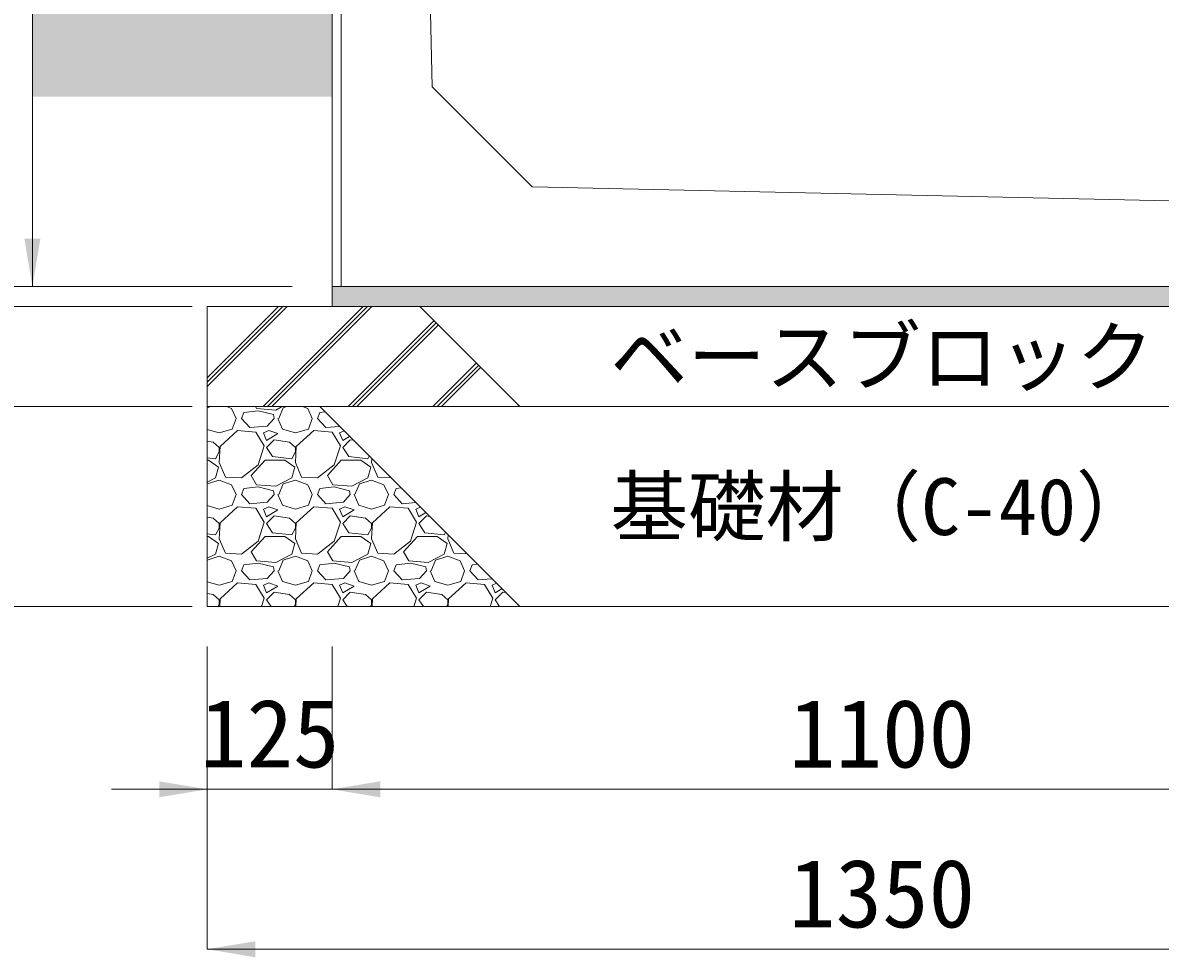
# Model space of a CAD drawing. Units: millimetres at full size, sheet at 1:40. Extents: x 221193 to 264773, y 874627 to 883926.
# Drawn here: x 232043 to 233181, y 877684 to 878619 of the extents above; entities that cross this region are included whole.
import ezdxf
from ezdxf.enums import TextEntityAlignment as Align

# ---------------------------------------------------------------- set-up
doc = ezdxf.new("R2010")
doc.units = ezdxf.units.MM
doc.header["$LTSCALE"] = 40
for name, color, linetype in [('(0-0)', 7, 'Continuous'), ('ハッチング_モルタル', 30, 'Continuous'), ('ハッチング_土質', 30, 'Continuous')]:
    doc.layers.add(name, color=color, linetype=linetype)
for name, color, linetype, lineweight in [('0_2', 7, 'Continuous', 15), ('ハッチング', 7, 'Continuous', 5), ('寸法線', 7, 'Continuous', 13), ('本体', 2, 'Continuous', 20), ('補助線', 8, 'Continuous', 13)]:
    doc.layers.add(name, color=color, linetype=linetype, lineweight=lineweight)
doc.styles.add('ＭＳ ゴシック', font='')
doc.styles.get('ＭＳ ゴシック').set_extended_font_data('MS Gothic')

# ---------------------------------------------------------------- blocks, each defined once
blk = doc.blocks.new('filled_arrow')
at = {"color": 0, "linetype": 'Continuous', "lineweight": -2}
blk.add_solid([(7.5, 1.25), (0, 0), (7.5, -1.25)], dxfattribs=at)

msp = doc.modelspace()

# ---------------------------------------------------------------- hatches: boundary and pattern name
at = {"layer": 'ハッチング'}
h = msp.add_hatch(dxfattribs=at)
h.set_pattern_fill('USER', color=256, style=0, pattern_type=2)
h.set_pattern_definition([(45, (127160.04, 887662.85), (-42.42641, 42.42641), []), (45, (127164.39, 887662.85), (-42.42641, 42.42641), []), (45, (127168.74, 887662.85), (-42.42641, 42.42641), [])])
h.paths.add_polyline_path([(232540.33, 878235.28), (232440.34, 878335.28), (232227.83, 878335.28), (232227.83, 878235.28)])
at = {"layer": 'ハッチング_モルタル'}
msp.add_hatch(color=256, dxfattribs=at).paths.add_polyline_path([(232352.83, 878355.28), (232352.83, 878335.28), (233452.83, 878335.28), (233452.83, 878355.28), (233452.83, 878355.28)])
at = {"layer": 'ハッチング_土質'}
msp.add_hatch(color=256, dxfattribs=at).paths.add_polyline_path([(232052.85, 878705.28), (232052.85, 878545.28), (232352.83, 878545.28), (232352.83, 878705.28)])

# ---------------------------------------------------------------- linework, layer by layer
at = {"layer": '0_2', "lineweight": 13}
for p, q in [((232352.83, 878355.28), (232352.83, 878335.28)), ((232540.33, 878035.28), (233265.33, 878035.28))]:
    msp.add_line(p, q, dxfattribs=at)
at = {"layer": '0_2'}
for p, q in [((232227.83, 878335.28), (233577.83, 878335.28)), ((232227.83, 878335.28), (232227.83, 878035.28)), ((232227.83, 878235.28), (233577.83, 878235.28)), ((233577.83, 878035.28), (232227.83, 878035.28))]:
    msp.add_line(p, q, dxfattribs=at)
at = {"layer": 'ハッチング'}
for p, q in [((232227.83, 878234.19), (232231.32, 878235.28)), ((232246.93, 878235.28), (232252.03, 878233.36)), ((232252.03, 878233.36), (232256.6, 878223.46)), ((232261.93, 878223.46), (232264.22, 878229.55)), ((232278.7, 878231.08), (232264.22, 878229.55)), ((232277.17, 878233.36), (232276.06, 878235.28)), ((232296.22, 878231.84), (232277.17, 878233.36)), ((232293.94, 878227.27), (232278.7, 878231.08)), ((232294.7, 878223.46), (232293.94, 878227.27)), ((232302.78, 878235.28), (232296.22, 878231.84)), ((232299.27, 878223.46), (232303.84, 878234.13)), ((232303.84, 878234.13), (232307.52, 878235.28)), ((232323.13, 878235.28), (232328.23, 878233.36)), ((232328.23, 878233.36), (232332.8, 878223.46)), ((232338.13, 878223.46), (232340.42, 878229.55)), ((232345.52, 878230.09), (232340.42, 878229.55)), ((232252.79, 878212.79), (232256.6, 878223.46)), ((232270.32, 878214.31), (232261.93, 878223.46)), ((232287.84, 878215.84), (232270.32, 878214.32)), ((232294.7, 878223.46), (232287.84, 878215.84)), ((232298.51, 878223.46), (232303.08, 878212.79)), ((232328.99, 878212.79), (232332.8, 878223.46)), ((232346.52, 878214.31), (232338.13, 878223.46)), ((232360.12, 878215.5), (232346.52, 878214.32)), ((232227.83, 878212.51), (232239.84, 878208.98)), ((232239.84, 878208.98), (232252.79, 878212.79)), ((232258.12, 878211.27), (232240.6, 878195.27)), ((232276.41, 878209.74), (232258.12, 878211.27)), ((232284.79, 878196.03), (232276.41, 878209.74)), ((232289.37, 878211.27), (232284.03, 878208.98)), ((232284.03, 878208.98), (232287.08, 878201.36)), ((232287.08, 878201.36), (232298.51, 878208.22)), ((232298.51, 878208.22), (232289.37, 878211.27)), ((232303.08, 878212.79), (232316.04, 878208.98)), ((232316.04, 878208.98), (232328.99, 878212.79)), ((232334.32, 878211.27), (232316.8, 878195.27)), ((232352.61, 878209.74), (232334.32, 878211.27)), ((232360.99, 878196.03), (232352.61, 878209.74)), ((232364.71, 878210.9), (232360.23, 878208.98)), ((232360.23, 878208.98), (232363.28, 878201.36)), ((232363.28, 878201.36), (232370.14, 878205.48)), ((232233.74, 878199.84), (232227.83, 878200.72)), ((232239.84, 878194.5), (232233.74, 878199.84)), ((232240.6, 878195.26), (232239.84, 878179.26)), ((232239.84, 878189.93), (232239.84, 878194.5)), ((232278.7, 878176.98), (232284.79, 878196.03)), ((232294.7, 878202.12), (232287.08, 878194.5)), ((232287.08, 878194.5), (232293.18, 878185.36)), ((232309.94, 878199.84), (232294.7, 878202.12)), ((232316.04, 878194.5), (232309.94, 878199.84)), ((232316.8, 878195.26), (232316.04, 878179.26)), ((232316.04, 878189.93), (232316.04, 878194.5)), ((232354.9, 878176.98), (232360.99, 878196.03)), ((232370.9, 878202.12), (232363.28, 878194.5)), ((232363.28, 878194.5), (232369.38, 878185.36)), ((232373.95, 878201.67), (232370.9, 878202.12)), ((232227.83, 878184.06), (232236.03, 878183.07)), ((232227.83, 878181.55), (232229.17, 878181.55)), ((232229.17, 878181.55), (232239.07, 878174.69)), ((232236.03, 878183.07), (232239.84, 878189.93)), ((232271.84, 878166.31), (232285.56, 878181.55)), ((232285.56, 878181.55), (232305.37, 878181.55)), ((232293.18, 878185.36), (232312.23, 878183.07)), ((232305.37, 878181.55), (232315.27, 878174.69)), ((232312.23, 878183.07), (232316.04, 878189.93)), ((232348.04, 878166.31), (232361.76, 878181.55)), ((232361.76, 878181.55), (232381.57, 878181.55)), ((232369.38, 878185.36), (232388.43, 878183.07)), ((232381.57, 878181.55), (232391.47, 878174.69)), ((232388.43, 878183.07), (232389.9, 878185.72)), ((232392.42, 878183.19), (232392.24, 878179.26)), ((232239.07, 878174.69), (232236.03, 878164.02)), ((232239.84, 878179.26), (232245.93, 878164.78)), ((232261.93, 878164.02), (232278.7, 878176.98)), ((232315.27, 878174.69), (232312.23, 878164.02)), ((232316.04, 878179.26), (232322.13, 878164.78)), ((232338.13, 878164.02), (232354.9, 878176.98)), ((232391.47, 878174.69), (232388.43, 878164.02)), ((232392.24, 878179.26), (232398.33, 878164.78)), ((232236.03, 878164.02), (232227.83, 878159.73)), ((232227.83, 878157.99), (232239.84, 878161.74)), ((232239.84, 878161.74), (232252.03, 878157.16)), ((232245.93, 878164.78), (232261.93, 878164.02)), ((232277.17, 878157.16), (232271.84, 878166.31)), ((232312.23, 878164.02), (232296.22, 878155.64)), ((232299.27, 878147.26), (232303.84, 878157.93)), ((232303.84, 878157.93), (232316.04, 878161.74)), ((232316.04, 878161.74), (232328.23, 878157.16)), ((232322.13, 878164.78), (232338.13, 878164.02)), ((232353.37, 878157.16), (232348.04, 878166.31)), ((232388.43, 878164.02), (232372.42, 878155.64)), ((232375.47, 878147.26), (232380.04, 878157.93)), ((232380.04, 878157.93), (232392.24, 878161.74)), ((232392.24, 878161.74), (232404.43, 878157.16)), ((232398.33, 878164.78), (232411.45, 878164.16)), ((232252.03, 878157.16), (232256.6, 878147.26)), ((232252.79, 878136.59), (232256.6, 878147.26)), ((232261.93, 878147.26), (232264.22, 878153.35)), ((232270.32, 878138.11), (232261.93, 878147.26)), ((232278.7, 878154.88), (232264.22, 878153.35)), ((232296.22, 878155.64), (232277.17, 878157.16)), ((232293.94, 878151.07), (232278.7, 878154.88)), ((232294.7, 878147.26), (232287.84, 878139.64)), ((232294.7, 878147.26), (232293.94, 878151.07)), ((232298.51, 878147.26), (232303.08, 878136.59)), ((232328.23, 878157.16), (232332.8, 878147.26)), ((232328.99, 878136.59), (232332.8, 878147.26)), ((232338.13, 878147.26), (232340.42, 878153.35)), ((232346.52, 878138.11), (232338.13, 878147.26)), ((232354.9, 878154.88), (232340.42, 878153.35)), ((232372.42, 878155.64), (232353.37, 878157.16)), ((232370.14, 878151.07), (232354.9, 878154.88)), ((232370.9, 878147.26), (232364.04, 878139.64)), ((232370.9, 878147.26), (232370.14, 878151.07)), ((232374.71, 878147.26), (232379.28, 878136.59)), ((232404.43, 878157.16), (232409, 878147.26)), ((232405.19, 878136.59), (232409, 878147.26)), ((232414.33, 878147.26), (232416.62, 878153.35)), ((232422.72, 878138.11), (232414.33, 878147.26)), ((232421.72, 878153.89), (232416.62, 878153.35)), ((232227.83, 878136.31), (232239.84, 878132.78)), ((232239.84, 878132.78), (232252.79, 878136.59)), ((232258.12, 878135.07), (232240.6, 878119.07)), ((232276.41, 878133.54), (232258.12, 878135.07)), ((232287.84, 878139.64), (232270.32, 878138.12)), ((232289.37, 878135.07), (232284.03, 878132.78)), ((232298.51, 878132.02), (232289.37, 878135.07)), ((232303.08, 878136.59), (232316.04, 878132.78)), ((232316.04, 878132.78), (232328.99, 878136.59)), ((232334.32, 878135.07), (232316.8, 878119.07)), ((232352.61, 878133.54), (232334.32, 878135.07)), ((232364.04, 878139.64), (232346.52, 878138.12)), ((232365.57, 878135.07), (232360.23, 878132.78)), ((232374.71, 878132.02), (232365.57, 878135.07)), ((232379.28, 878136.59), (232392.24, 878132.78)), ((232392.24, 878132.78), (232405.19, 878136.59)), ((232410.52, 878135.07), (232393, 878119.07)), ((232428.81, 878133.54), (232410.52, 878135.07)), ((232436.31, 878139.3), (232422.72, 878138.12)), ((232233.74, 878123.64), (232227.83, 878124.52)), ((232239.84, 878118.3), (232233.74, 878123.64)), ((232284.79, 878119.83), (232276.41, 878133.54)), ((232284.03, 878132.78), (232287.08, 878125.16)), ((232287.08, 878125.16), (232298.51, 878132.02)), ((232294.7, 878125.92), (232287.08, 878118.3)), ((232309.94, 878123.64), (232294.7, 878125.92)), ((232316.04, 878118.3), (232309.94, 878123.64)), ((232360.99, 878119.83), (232352.61, 878133.54)), ((232360.23, 878132.78), (232363.28, 878125.16)), ((232363.28, 878125.16), (232374.71, 878132.02)), ((232370.9, 878125.92), (232363.28, 878118.3)), ((232386.14, 878123.64), (232370.9, 878125.92)), ((232392.24, 878118.3), (232386.14, 878123.64)), ((232437.19, 878119.83), (232428.81, 878133.54)), ((232440.91, 878134.7), (232436.43, 878132.78)), ((232436.43, 878132.78), (232439.48, 878125.16)), ((232439.48, 878125.16), (232446.34, 878129.27)), ((232447.1, 878125.92), (232439.48, 878118.3)), ((232450.15, 878125.47), (232447.1, 878125.92)), ((232236.03, 878106.87), (232239.84, 878113.73)), ((232240.6, 878119.06), (232239.84, 878103.06)), ((232239.84, 878113.73), (232239.84, 878118.3)), ((232278.7, 878100.78), (232284.79, 878119.83)), ((232287.08, 878118.3), (232293.18, 878109.16)), ((232312.23, 878106.87), (232316.04, 878113.73)), ((232316.8, 878119.06), (232316.04, 878103.06)), ((232316.04, 878113.73), (232316.04, 878118.3)), ((232354.9, 878100.78), (232360.99, 878119.83)), ((232363.28, 878118.3), (232369.38, 878109.16)), ((232388.43, 878106.87), (232392.24, 878113.73)), ((232393, 878119.06), (232392.24, 878103.06)), ((232392.24, 878113.73), (232392.24, 878118.3)), ((232431.1, 878100.78), (232437.19, 878119.83)), ((232439.48, 878118.3), (232445.58, 878109.16)), ((232227.83, 878107.86), (232236.03, 878106.87)), ((232227.83, 878105.35), (232229.17, 878105.35)), ((232229.17, 878105.35), (232239.07, 878098.49)), ((232239.84, 878103.06), (232245.93, 878088.58)), ((232261.93, 878087.82), (232278.7, 878100.78)), ((232271.84, 878090.11), (232285.56, 878105.35)), ((232285.56, 878105.35), (232305.37, 878105.35)), ((232293.18, 878109.16), (232312.23, 878106.87)), ((232305.37, 878105.35), (232315.27, 878098.49)), ((232316.04, 878103.06), (232322.13, 878088.58)), ((232338.13, 878087.82), (232354.9, 878100.78)), ((232348.04, 878090.11), (232361.76, 878105.35)), ((232361.76, 878105.35), (232381.57, 878105.35)), ((232369.38, 878109.16), (232388.43, 878106.87)), ((232381.57, 878105.35), (232391.47, 878098.49)), ((232392.24, 878103.06), (232398.33, 878088.58)), ((232414.33, 878087.82), (232431.1, 878100.78)), ((232424.24, 878090.11), (232437.96, 878105.35)), ((232437.96, 878105.35), (232457.77, 878105.35)), ((232445.58, 878109.16), (232464.63, 878106.87)), ((232457.77, 878105.35), (232467.67, 878098.49)), ((232464.63, 878106.87), (232466.1, 878109.52)), ((232468.62, 878106.99), (232468.44, 878103.06)), ((232468.44, 878103.06), (232474.53, 878088.58)), ((232239.07, 878098.49), (232236.03, 878087.82)), ((232277.17, 878080.96), (232271.84, 878090.11)), ((232315.27, 878098.49), (232312.23, 878087.82)), ((232353.37, 878080.96), (232348.04, 878090.11)), ((232391.47, 878098.49), (232388.43, 878087.82)), ((232429.57, 878080.96), (232424.24, 878090.11)), ((232467.67, 878098.49), (232464.63, 878087.82)), ((232236.03, 878087.82), (232227.83, 878083.53)), ((232227.83, 878081.79), (232239.84, 878085.54)), ((232239.84, 878085.54), (232252.03, 878080.96)), ((232245.93, 878088.58), (232261.93, 878087.82)), ((232252.03, 878080.96), (232256.6, 878071.06)), ((232278.7, 878078.68), (232264.22, 878077.15)), ((232296.22, 878079.44), (232277.17, 878080.96)), ((232293.94, 878074.87), (232278.7, 878078.68)), ((232312.23, 878087.82), (232296.22, 878079.44)), ((232299.27, 878071.06), (232303.84, 878081.73)), ((232303.84, 878081.73), (232316.04, 878085.54)), ((232316.04, 878085.54), (232328.23, 878080.96)), ((232322.13, 878088.58), (232338.13, 878087.82)), ((232328.23, 878080.96), (232332.8, 878071.06)), ((232354.9, 878078.68), (232340.42, 878077.15)), ((232372.42, 878079.44), (232353.37, 878080.96)), ((232370.14, 878074.87), (232354.9, 878078.68)), ((232388.43, 878087.82), (232372.42, 878079.44)), ((232375.47, 878071.06), (232380.04, 878081.73)), ((232380.04, 878081.73), (232392.24, 878085.54)), ((232392.24, 878085.54), (232404.43, 878080.96)), ((232398.33, 878088.58), (232414.33, 878087.82)), ((232404.43, 878080.96), (232409, 878071.06)), ((232431.1, 878078.68), (232416.62, 878077.15)), ((232448.62, 878079.44), (232429.57, 878080.96)), ((232446.34, 878074.87), (232431.1, 878078.68)), ((232464.63, 878087.82), (232448.62, 878079.44)), ((232451.67, 878071.06), (232456.24, 878081.73)), ((232456.24, 878081.73), (232468.44, 878085.54)), ((232468.44, 878085.54), (232480.63, 878080.96)), ((232474.53, 878088.58), (232487.65, 878087.96)), ((232480.63, 878080.96), (232485.2, 878071.06)), ((232252.79, 878060.39), (232256.6, 878071.06)), ((232261.93, 878071.06), (232264.22, 878077.15)), ((232270.32, 878061.91), (232261.93, 878071.06)), ((232294.7, 878071.06), (232287.84, 878063.44)), ((232294.7, 878071.06), (232293.94, 878074.87)), ((232298.51, 878071.06), (232303.08, 878060.39)), ((232328.99, 878060.39), (232332.8, 878071.06)), ((232338.13, 878071.06), (232340.42, 878077.15)), ((232346.52, 878061.91), (232338.13, 878071.06)), ((232370.9, 878071.06), (232364.04, 878063.44)), ((232370.9, 878071.06), (232370.14, 878074.87)), ((232374.71, 878071.06), (232379.28, 878060.39)), ((232405.19, 878060.39), (232409, 878071.06)), ((232414.33, 878071.06), (232416.62, 878077.15)), ((232422.72, 878061.91), (232414.33, 878071.06)), ((232447.1, 878071.06), (232440.24, 878063.44)), ((232447.1, 878071.06), (232446.34, 878074.87)), ((232450.91, 878071.06), (232455.48, 878060.39)), ((232481.39, 878060.39), (232485.2, 878071.06)), ((232490.53, 878071.06), (232492.82, 878077.15)), ((232498.92, 878061.91), (232490.53, 878071.06)), ((232497.92, 878077.69), (232492.82, 878077.15)), ((232227.83, 878060.11), (232239.84, 878056.58)), ((232239.84, 878056.58), (232252.79, 878060.39)), ((232258.12, 878058.87), (232240.6, 878042.87)), ((232276.41, 878057.34), (232258.12, 878058.87)), ((232287.84, 878063.44), (232270.32, 878061.92)), ((232284.79, 878043.63), (232276.41, 878057.34)), ((232289.37, 878058.87), (232284.03, 878056.58)), ((232284.03, 878056.58), (232287.08, 878048.96)), ((232287.08, 878048.96), (232298.51, 878055.82)), ((232298.51, 878055.82), (232289.37, 878058.87)), ((232303.08, 878060.39), (232316.04, 878056.58)), ((232316.04, 878056.58), (232328.99, 878060.39)), ((232334.32, 878058.87), (232316.8, 878042.87)), ((232352.61, 878057.34), (232334.32, 878058.87)), ((232364.04, 878063.44), (232346.52, 878061.92)), ((232360.99, 878043.63), (232352.61, 878057.34)), ((232365.57, 878058.87), (232360.23, 878056.58)), ((232360.23, 878056.58), (232363.28, 878048.96)), ((232363.28, 878048.96), (232374.71, 878055.82)), ((232374.71, 878055.82), (232365.57, 878058.87)), ((232379.28, 878060.39), (232392.24, 878056.58)), ((232392.24, 878056.58), (232405.19, 878060.39)), ((232410.52, 878058.87), (232393, 878042.87)), ((232428.81, 878057.34), (232410.52, 878058.87)), ((232440.24, 878063.44), (232422.72, 878061.92)), ((232437.19, 878043.63), (232428.81, 878057.34)), ((232441.77, 878058.87), (232436.43, 878056.58)), ((232436.43, 878056.58), (232439.48, 878048.96)), ((232439.48, 878048.96), (232450.91, 878055.82)), ((232450.91, 878055.82), (232441.77, 878058.87)), ((232455.48, 878060.39), (232468.44, 878056.58)), ((232468.44, 878056.58), (232481.39, 878060.39)), ((232486.72, 878058.87), (232469.2, 878042.87)), ((232505.01, 878057.34), (232486.72, 878058.87)), ((232512.51, 878063.1), (232498.92, 878061.92)), ((232513.39, 878043.63), (232505.01, 878057.34)), ((232517.11, 878058.5), (232512.63, 878056.58)), ((232512.63, 878056.58), (232515.68, 878048.96)), ((232233.74, 878047.44), (232227.83, 878048.32)), ((232239.84, 878042.1), (232233.74, 878047.44)), ((232294.7, 878049.72), (232287.08, 878042.1)), ((232309.94, 878047.44), (232294.7, 878049.72)), ((232316.04, 878042.1), (232309.94, 878047.44)), ((232370.9, 878049.72), (232363.28, 878042.1)), ((232386.14, 878047.44), (232370.9, 878049.72)), ((232392.24, 878042.1), (232386.14, 878047.44)), ((232447.1, 878049.72), (232439.48, 878042.1)), ((232462.34, 878047.44), (232447.1, 878049.72)), ((232468.44, 878042.1), (232462.34, 878047.44)), ((232515.68, 878048.96), (232522.54, 878053.07)), ((232523.3, 878049.72), (232515.68, 878042.1)), ((232526.34, 878049.27), (232523.3, 878049.72)), ((232238.58, 878035.28), (232239.84, 878037.53)), ((232239.84, 878037.53), (232239.84, 878042.1)), ((232240.6, 878042.86), (232240.24, 878035.28)), ((232282.12, 878035.28), (232284.79, 878043.63)), ((232287.08, 878042.1), (232291.63, 878035.28)), ((232314.78, 878035.28), (232316.04, 878037.53)), ((232316.04, 878037.53), (232316.04, 878042.1)), ((232316.8, 878042.86), (232316.44, 878035.28)), ((232358.32, 878035.28), (232360.99, 878043.63)), ((232363.28, 878042.1), (232367.83, 878035.28)), ((232390.98, 878035.28), (232392.24, 878037.53)), ((232392.24, 878037.53), (232392.24, 878042.1)), ((232393, 878042.86), (232392.64, 878035.28)), ((232434.52, 878035.28), (232437.19, 878043.63)), ((232439.48, 878042.1), (232444.03, 878035.28)), ((232467.18, 878035.28), (232468.44, 878037.53)), ((232468.44, 878037.53), (232468.44, 878042.1)), ((232469.2, 878042.86), (232468.84, 878035.28)), ((232510.72, 878035.28), (232513.39, 878043.63)), ((232515.68, 878042.1), (232520.23, 878035.28))]:
    msp.add_line(p, q, dxfattribs=at)
at = {"layer": '寸法線'}
for p, q in [((232052.85, 878355.28), (232052.85, 878705.28)), ((232312.83, 878355.28), (231732.86, 878355.28)), ((232212.83, 878355.28), (231732.86, 878355.28)), ((232312.83, 878355.28), (232052.85, 878355.28)), ((232212.83, 878335.28), (231732.86, 878335.28)), ((232212.83, 878335.28), (231732.86, 878335.28)), ((232212.83, 878235.28), (231732.86, 878235.28)), ((232212.83, 878235.28), (231732.86, 878235.28)), ((232212.83, 878035.28), (231732.86, 878035.28)), ((232227.83, 877995.28), (232227.83, 877852.45)), ((232227.83, 877995.28), (232227.83, 877692.45)), ((232352.83, 877995.28), (232352.83, 877852.44)), ((232352.83, 877995.28), (232352.83, 877852.45)), ((232448.83, 877852.45), (232131.83, 877852.45)), ((232352.83, 877852.44), (233452.83, 877852.44)), ((232227.83, 877692.45), (233577.83, 877692.45))]:
    msp.add_line(p, q, dxfattribs=at)
at = {"layer": '本体', "lineweight": 9}
msp.add_line((232361.83, 879855.28), (232361.83, 878355.28), dxfattribs=at)
at = {"layer": '本体'}
for p, q in [((232352.83, 879846.28), (232352.83, 878355.28)), ((232432.83, 879355.28), (232452.83, 878555.28)), ((232452.83, 878555.28), (232552.83, 878455.28)), ((233452.83, 878435.28), (232552.83, 878455.28)), ((233452.83, 878355.28), (232352.83, 878355.28))]:
    msp.add_line(p, q, dxfattribs=at)
at = {"layer": '補助線'}
for p, q in [((232540.33, 878235.28), (232440.34, 878335.28)), ((232540.33, 878035.28), (232340.34, 878235.28))]:
    msp.add_line(p, q, dxfattribs=at)

# ---------------------------------------------------------------- block references
at = {"layer": '寸法線', "xscale": 6.4, "yscale": 6.4}
for p, rotation in [((232052.85, 878355.28), 90), ((232227.83, 877852.45), 180)]:
    msp.add_blockref('filled_arrow', p, dxfattribs=dict(at, rotation=rotation))
for p in [(232352.83, 877852.45), (232352.83, 877852.44), (232227.83, 877692.45)]:
    msp.add_blockref('filled_arrow', p, dxfattribs=at)

# ---------------------------------------------------------------- texts
at = {"layer": '(0-0)', "style": 'ＭＳ ゴシック'}
for s, p in [('ベースブロック', (232902.83, 878285.28)), ('基礎材（C-40）', (232902.83, 878135.28))]:
    msp.add_text(s, height=56.96, dxfattribs=at).set_placement(p, align=Align.MIDDLE_CENTER)
at = {"layer": '寸法線', "style": 'ＭＳ ゴシック'}
for s, p in [('125', (232290.33, 877908.45)), ('1100', (232902.83, 877908.44)), ('1350', (232902.83, 877748.45))]:
    msp.add_text(s, height=68.36, dxfattribs=at).set_placement(p, align=Align.MIDDLE_CENTER)

doc.saveas('drawing.dxf')
